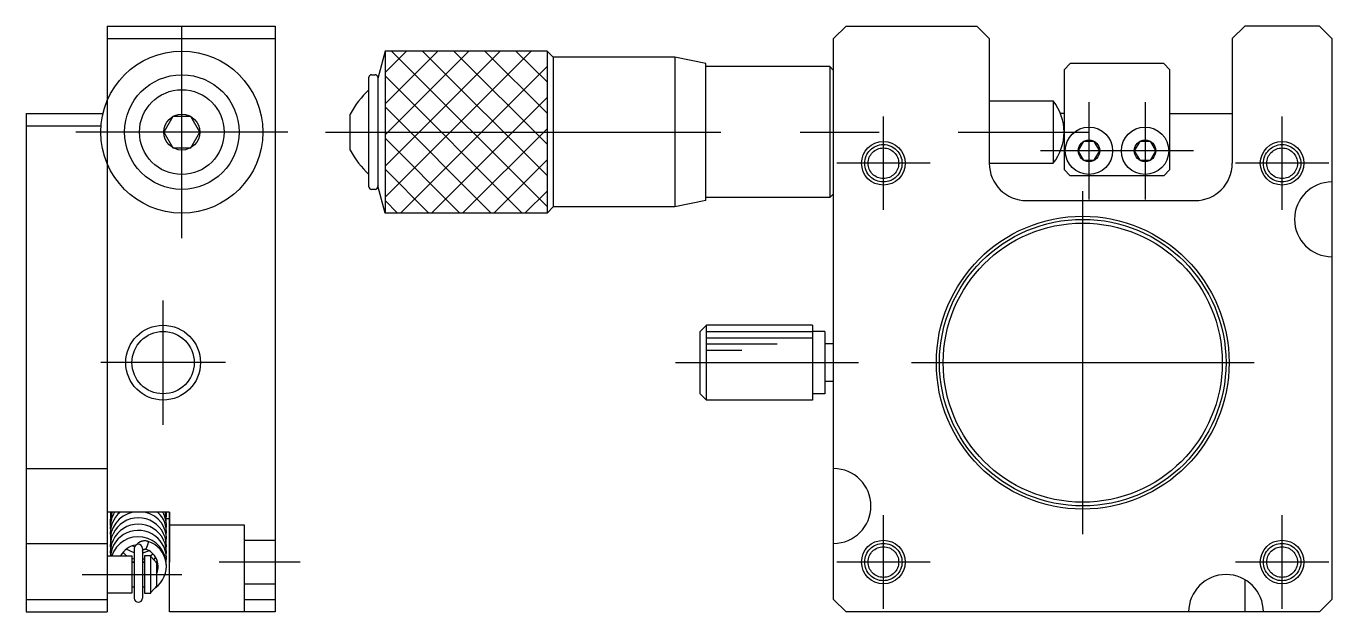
# Model space of a CAD drawing. Extents: x 1 to 261, y 0 to 136.
# Drawn here: x 155.8 to 260.6, y 52.8 to 99.8 of the extents above; entities that cross this region are included whole.
import ezdxf

# ---------------------------------------------------------------- set-up
doc = ezdxf.new("R2010")
doc.units = 0
doc.linetypes.add('CENTER', pattern=[50.8, 31.75, -6.35, 6.35, -6.35])
doc.linetypes.add('DASHED', pattern=[19.05, 12.7, -6.35])
doc.layers.get('0').update_dxf_attribs({"linetype": 'CONTINUOUS'})
doc.layers.add('CENTER', color=1, linetype='CENTER')

msp = doc.modelspace()

# ---------------------------------------------------------------- linework, layer by layer
at = {"color": 7, "linetype": 'CONTINUOUS'}
for p, q in [((162.29, 99.83), (175.79, 99.83)), ((162.29, 99.83), (162.29, 93.83)), ((175.79, 99.83), (175.79, 52.83)), ((220.6, 98.83), (221.6, 99.83)), ((221.6, 99.83), (232.1, 99.83)), ((232.1, 99.83), (233.1, 98.83)), ((253.6, 99.83), (252.6, 98.83)), ((259.6, 99.83), (253.6, 99.83)), ((260.6, 98.83), (259.6, 99.83)), ((162.29, 98.83), (175.79, 98.83)), ((220.6, 53.83), (220.6, 98.83)), ((233.1, 98.83), (233.1, 88.83)), ((252.6, 98.83), (252.6, 88.83)), ((260.6, 98.83), (260.6, 53.83)), ((184.6, 97.83), (184.01, 95.63)), ((197.6, 97.83), (184.6, 97.83)), ((184.6, 97.83), (184.6, 84.83)), ((198.1, 97.33), (197.6, 97.83)), ((197.6, 97.83), (197.6, 84.83)), ((207.85, 97.33), (198.1, 97.33)), ((198.1, 97.33), (198.1, 85.33)), ((210.35, 96.83), (207.85, 97.33)), ((207.85, 97.33), (207.85, 85.33)), ((210.35, 85.83), (210.35, 96.83)), ((220.3, 96.58), (210.35, 96.58)), ((220.6, 96.28), (220.3, 96.58)), ((220.3, 96.58), (220.3, 86.08)), ((239.6, 96.83), (239.1, 96.33)), ((247.1, 96.83), (239.6, 96.83)), ((247.6, 96.33), (247.1, 96.83)), ((183.31, 86.93), (183.31, 95.73)), ((183.51, 95.93), (183.81, 95.93)), ((184.01, 95.73), (184.01, 86.93)), ((239.1, 96.33), (239.1, 88.33)), ((247.6, 88.33), (247.6, 96.33)), ((233.1, 93.83), (238.22, 93.83)), ((238.22, 93.83), (238.22, 88.83)), ((155.79, 92.83), (155.79, 52.83)), ((155.79, 92.83), (161.97, 92.83)), ((167.57, 92.58), (166.85, 91.33)), ((169.01, 92.58), (167.57, 92.58)), ((169.74, 91.33), (169.01, 92.58)), ((181.81, 89.89), (181.81, 92.78)), ((239.1, 92.83), (238.8, 92.83)), ((247.6, 92.83), (252.6, 92.83)), ((155.79, 91.83), (161.81, 91.83)), ((166.85, 91.33), (167.57, 90.08)), ((169.01, 90.08), (169.74, 91.33)), ((240.67, 90.58), (240.23, 89.83)), ((241.53, 90.58), (240.67, 90.58)), ((241.96, 89.83), (241.53, 90.58)), ((245.17, 90.58), (244.73, 89.83)), ((246.03, 90.58), (245.17, 90.58)), ((246.46, 89.83), (246.03, 90.58)), ((167.57, 90.08), (169.01, 90.08)), ((240.23, 89.83), (240.67, 89.09)), ((240.67, 89.09), (241.53, 89.09)), ((241.53, 89.09), (241.96, 89.83)), ((244.73, 89.83), (245.17, 89.09)), ((245.17, 89.09), (246.03, 89.09)), ((246.03, 89.09), (246.46, 89.83)), ((162.29, 88.83), (162.29, 52.83)), ((233.1, 88.83), (238.22, 88.83)), ((239.6, 87.83), (239.1, 88.33)), ((247.6, 88.33), (247.1, 87.83)), ((184.6, 84.83), (184.01, 87.03)), ((247.1, 87.83), (239.6, 87.83)), ((183.81, 86.73), (183.51, 86.73)), ((220.3, 86.08), (210.35, 86.08)), ((220.3, 86.08), (220.6, 86.38)), ((198.1, 85.33), (197.6, 84.83)), ((207.85, 85.33), (198.1, 85.33)), ((210.35, 85.83), (207.85, 85.33)), ((236.1, 85.83), (249.6, 85.83)), ((197.6, 84.83), (184.6, 84.83)), ((210.4, 75.83), (209.9, 75.33)), ((218.9, 75.83), (210.4, 75.83)), ((210.4, 69.83), (210.4, 75.83)), ((218.9, 75.83), (218.9, 69.83)), ((209.9, 70.33), (209.9, 75.33)), ((219.9, 75.33), (218.9, 75.33)), ((219.9, 75.33), (219.9, 70.33)), ((220.6, 74.33), (219.9, 74.33)), ((220.6, 71.33), (219.9, 71.33)), ((210.4, 69.83), (209.9, 70.33)), ((219.9, 70.33), (218.9, 70.33)), ((218.9, 69.83), (210.4, 69.83)), ((155.79, 64.33), (162.29, 64.33)), ((167.29, 60.83), (162.29, 60.83)), ((162.56, 60.83), (162.55, 59.76)), ((162.59, 60.83), (162.55, 59.77)), ((162.66, 60.83), (162.55, 59.76)), ((167.03, 60.05), (166.97, 60.83)), ((167.03, 60.05), (167.05, 60.83)), ((167.03, 60.05), (167.03, 60.83)), ((167.29, 52.83), (167.29, 60.83)), ((167.29, 60.83), (167.29, 59.83)), ((167.04, 60.33), (167.29, 60.33)), ((167.29, 59.83), (173.29, 59.83)), ((167.29, 59.83), (167.29, 56.83)), ((173.29, 59.83), (173.29, 52.83)), ((155.79, 58.33), (162.29, 58.33)), ((164.47, 57.56), (163.83, 57.87)), ((164.5, 58.06), (164.3, 58.12)), ((164.47, 57.93), (164.47, 53.93)), ((164.67, 58.24), (164.65, 58.22)), ((164.67, 58.24), (164.65, 58.22)), ((164.7, 58.27), (164.67, 58.24)), ((164.7, 58.27), (164.67, 58.24)), ((164.73, 58.3), (164.7, 58.27)), ((164.73, 58.3), (164.7, 58.27)), ((164.76, 58.33), (164.73, 58.3)), ((164.76, 58.33), (164.73, 58.3)), ((164.79, 58.36), (164.76, 58.33)), ((164.79, 58.36), (164.76, 58.33)), ((164.83, 58.38), (164.79, 58.36)), ((164.83, 58.38), (164.79, 58.36)), ((164.86, 58.4), (164.83, 58.38)), ((164.86, 58.4), (164.83, 58.38)), ((164.9, 58.42), (164.86, 58.4)), ((164.9, 58.42), (164.86, 58.4)), ((164.93, 58.44), (164.9, 58.42)), ((164.93, 58.44), (164.9, 58.42)), ((164.97, 58.46), (164.93, 58.44)), ((164.97, 58.46), (164.93, 58.44)), ((165.01, 58.48), (164.97, 58.46)), ((165.01, 58.48), (164.97, 58.46)), ((165.05, 58.49), (165.01, 58.48)), ((165.05, 58.49), (165.01, 58.48)), ((165.09, 58.5), (165.05, 58.49)), ((165.09, 58.5), (165.05, 58.49)), ((165.13, 58.51), (165.09, 58.5)), ((165.13, 58.51), (165.09, 58.5)), ((165.12, 57.93), (165.12, 53.93)), ((165.12, 57.71), (165.16, 57.81)), ((165.66, 57.74), (165.12, 57.55)), ((165.17, 58.52), (165.13, 58.51)), ((165.17, 58.52), (165.13, 58.51)), ((165.38, 57.87), (165.16, 57.81)), ((165.16, 57.81), (165.37, 57.87)), ((165.21, 58.53), (165.17, 58.52)), ((165.21, 58.53), (165.17, 58.52)), ((165.25, 58.53), (165.21, 58.53)), ((165.25, 58.53), (165.21, 58.53)), ((165.29, 58.53), (165.25, 58.53)), ((165.29, 58.53), (165.25, 58.53)), ((165.33, 58.53), (165.29, 58.53)), ((165.33, 58.53), (165.29, 58.53)), ((165.37, 58.53), (165.33, 58.53)), ((165.37, 58.53), (165.33, 58.53)), ((165.41, 58.53), (165.37, 58.53)), ((165.41, 58.53), (165.37, 58.53)), ((165.38, 57.87), (165.37, 57.87)), ((165.37, 57.87), (165.37, 57.87)), ((165.38, 57.87), (165.37, 57.87)), ((165.37, 57.87), (165.37, 57.87)), ((165.39, 57.88), (165.38, 57.88)), ((165.38, 57.88), (165.38, 57.87)), ((165.39, 57.88), (165.38, 57.88)), ((165.38, 57.88), (165.38, 57.87)), ((165.4, 57.9), (165.39, 57.89)), ((165.4, 57.9), (165.39, 57.89)), ((165.39, 57.89), (165.39, 57.88)), ((165.39, 57.89), (165.39, 57.88)), ((165.41, 57.91), (165.4, 57.9)), ((165.41, 57.91), (165.4, 57.9)), ((165.45, 58.52), (165.41, 58.53)), ((165.45, 58.52), (165.41, 58.53)), ((165.42, 57.93), (165.41, 57.91)), ((165.42, 57.93), (165.41, 57.91)), ((165.43, 57.94), (165.42, 57.93)), ((165.43, 57.94), (165.42, 57.93)), ((165.44, 57.96), (165.43, 57.94)), ((165.44, 57.96), (165.43, 57.94)), ((165.45, 57.98), (165.44, 57.96)), ((165.45, 57.98), (165.44, 57.96)), ((165.49, 58.51), (165.45, 58.52)), ((165.49, 58.51), (165.45, 58.52)), ((165.46, 58.02), (165.45, 58)), ((165.46, 58.02), (165.45, 58)), ((165.45, 58), (165.45, 57.98)), ((165.45, 58), (165.45, 57.98)), ((165.47, 58.04), (165.46, 58.02)), ((165.47, 58.04), (165.46, 58.02)), ((165.48, 58.06), (165.47, 58.04)), ((165.48, 58.06), (165.47, 58.04)), ((165.49, 58.08), (165.48, 58.06)), ((165.49, 58.08), (165.48, 58.06)), ((165.53, 58.5), (165.49, 58.51)), ((165.53, 58.5), (165.49, 58.51)), ((165.5, 58.11), (165.49, 58.08)), ((165.5, 58.11), (165.49, 58.08)), ((165.51, 58.13), (165.5, 58.11)), ((165.51, 58.13), (165.5, 58.11)), ((165.52, 58.16), (165.51, 58.13)), ((165.52, 58.16), (165.51, 58.13)), ((165.53, 58.18), (165.52, 58.16)), ((165.53, 58.18), (165.52, 58.16)), ((165.57, 58.49), (165.53, 58.5)), ((165.57, 58.49), (165.53, 58.5)), ((165.54, 58.21), (165.53, 58.18)), ((165.54, 58.21), (165.53, 58.18)), ((165.55, 58.26), (165.54, 58.23)), ((165.55, 58.26), (165.54, 58.23)), ((165.54, 58.23), (165.54, 58.21)), ((165.54, 58.23), (165.54, 58.21)), ((165.56, 58.28), (165.55, 58.26)), ((165.56, 58.28), (165.55, 58.26)), ((165.57, 58.33), (165.56, 58.3)), ((165.57, 58.33), (165.56, 58.3)), ((165.56, 58.3), (165.56, 58.28)), ((165.56, 58.3), (165.56, 58.28)), ((165.57, 58.49), (165.58, 58.49)), ((165.58, 58.37), (165.57, 58.35)), ((165.58, 58.37), (165.57, 58.35)), ((165.57, 58.35), (165.57, 58.33)), ((165.57, 58.35), (165.57, 58.33)), ((165.58, 58.49), (165.58, 58.48)), ((165.58, 58.48), (165.58, 58.47)), ((165.58, 58.48), (165.58, 58.47)), ((165.58, 58.47), (165.59, 58.46)), ((165.58, 58.47), (165.59, 58.46)), ((165.59, 58.44), (165.58, 58.42)), ((165.59, 58.44), (165.58, 58.42)), ((165.58, 58.42), (165.58, 58.41)), ((165.58, 58.42), (165.58, 58.41)), ((165.58, 58.41), (165.58, 58.39)), ((165.58, 58.41), (165.58, 58.39)), ((165.58, 58.39), (165.58, 58.37)), ((165.58, 58.39), (165.58, 58.37)), ((165.59, 58.46), (165.59, 58.45)), ((165.59, 58.46), (165.59, 58.45)), ((165.59, 58.45), (165.59, 58.44)), ((165.59, 58.45), (165.59, 58.44)), ((162.29, 57.33), (164.29, 57.33)), ((163.41, 57.33), (163.39, 57.36)), ((163.86, 57.33), (163.57, 57.61)), ((164.29, 57.33), (164.29, 54.33)), ((164.47, 57.06), (164.29, 57.11)), ((164.29, 56.83), (164.47, 56.83)), ((164.47, 56.83), (164.29, 56.83)), ((165.29, 57.08), (165.12, 57.04)), ((165.12, 56.83), (165.29, 56.83)), ((165.29, 56.83), (165.12, 56.83)), ((165.29, 57.33), (165.29, 54.33)), ((165.79, 57.33), (165.29, 57.33)), ((165.98, 57.49), (165.79, 57.32)), ((165.79, 54.33), (165.79, 57.33)), ((165.79, 57.28), (165.79, 57.33)), ((165.79, 57.28), (166.29, 56.75)), ((166.18, 57.23), (166.03, 57.03)), ((166.31, 56.98), (166.23, 56.81)), ((166.29, 54.92), (166.29, 56.75)), ((166.37, 56.72), (166.29, 56.44)), ((164.29, 54.83), (164.47, 54.83)), ((165.12, 54.83), (165.29, 54.83)), ((165.79, 54.39), (166.29, 54.92)), ((253.6, 55.43), (253.6, 52.83)), ((155.79, 53.83), (162.29, 53.83)), ((164.29, 54.33), (162.29, 54.33)), ((165.29, 54.33), (165.79, 54.33)), ((173.29, 53.83), (175.79, 53.83)), ((221.6, 52.83), (220.6, 53.83)), ((260.6, 53.83), (259.6, 52.83)), ((155.79, 52.83), (162.29, 52.83)), ((175.79, 52.83), (167.29, 52.83)), ((259.6, 52.83), (221.6, 52.83))]:
    msp.add_line(p, q, dxfattribs=at)
at = {"color": 3, "linetype": 'CONTINUOUS'}
for p, q in [((184.6, 96.1), (186.33, 97.83)), ((184.6, 93.6), (188.83, 97.83)), ((184.6, 91.1), (191.33, 97.83)), ((184.6, 88.6), (193.83, 97.83)), ((184.6, 86.1), (196.33, 97.83)), ((185.11, 97.83), (197.6, 85.35)), ((187.61, 97.83), (197.6, 87.85)), ((190.11, 97.83), (197.6, 90.35)), ((192.61, 97.83), (197.6, 92.85)), ((195.11, 97.83), (197.6, 95.35)), ((185.83, 84.83), (197.6, 96.6)), ((184.6, 95.85), (195.61, 84.83)), ((184.6, 93.35), (193.11, 84.83)), ((188.33, 84.83), (197.6, 94.1)), ((190.83, 84.83), (197.6, 91.6)), ((184.6, 90.85), (190.61, 84.83)), ((193.33, 84.83), (197.6, 89.1)), ((184.6, 88.35), (188.11, 84.83)), ((195.83, 84.83), (197.6, 86.6)), ((184.6, 85.85), (185.61, 84.83)), ((210.4, 75.33), (218.9, 75.33)), ((210.4, 74.83), (218.9, 74.83)), ((210.4, 74.33), (216.06, 74.33)), ((210.4, 73.83), (213.23, 73.83))]:
    msp.add_line(p, q, dxfattribs=at)
at = {"color": 3, "linetype": 'DASHED'}
for p, q in [((162.29, 93.83), (162.29, 88.83)), ((173.29, 58.58), (175.79, 58.58)), ((173.29, 55.08), (175.79, 55.08))]:
    msp.add_line(p, q, dxfattribs=at)
at = {"color": 7, "linetype": 'CONTINUOUS'}
for centre, radius in [((168.29, 91.33), 6.5), ((168.29, 91.33), 4.6), ((168.29, 91.33), 3.4), ((168.29, 91.33), 1.44), ((241.1, 89.83), 1.9), ((245.6, 89.83), 1.9), ((224.6, 88.83), 1.75), ((241.1, 89.83), 0.866), ((245.6, 89.83), 0.866), ((256.6, 88.83), 1.75), ((240.6, 72.83), 11.75), ((240.6, 72.83), 11.5), ((240.6, 72.83), 11.2), ((166.79, 72.83), 3), ((166.79, 72.83), 2.5), ((224.6, 56.83), 1.75), ((256.6, 56.83), 1.75)]:
    msp.add_circle(centre, radius, dxfattribs=at)
at = {"color": 3, "linetype": 'DASHED'}
for centre, radius in [((224.6, 88.83), 1.5), ((256.6, 88.83), 1.5), ((224.6, 88.83), 1.23), ((256.6, 88.83), 1.23), ((224.6, 56.83), 1.5), ((224.6, 56.83), 1.23), ((256.6, 56.83), 1.5), ((256.6, 56.83), 1.23)]:
    msp.add_circle(centre, radius, dxfattribs=at)
at = {"color": 7, "linetype": 'CONTINUOUS'}
for centre, radius, start, end in [((183.51, 95.73), 0.2, 90, 180), ((183.81, 95.73), 0.2, 359.1472, 89.9955), ((188.43, 89.25), 7.5, 133.0651, 151.9855), ((235.1, 91.33), 4, 321.3178, 38.6822), ((188.43, 93.41), 7.5, 208.0145, 226.9349), ((236.1, 88.83), 3, 180, 270), ((249.6, 88.83), 3, 270, 360), ((260.6, 84.33), 3, 90, 270), ((183.51, 86.93), 0.2, 180, 270), ((183.81, 86.93), 0.2, 270, 360), ((220.6, 61.33), 3, 270, 90), ((164.78, 59.64), 2.23, 147.5442, 186.5641), ((164.79, 59.13), 2.24, 130.4523, 186.6673), ((164.81, 58.62), 2.26, 101.4665, 186.0832), ((164.91, 58.73), 2.14, 351.7585, 78.8829), ((164.96, 59.26), 2.09, 352.7542, 48.9133), ((164.98, 59.77), 2.07, 352.8756, 31.0388), ((164.8, 58.13), 2.25, 353.5832, 186.4215), ((164.8, 57.62), 2.25, 353.6011, 186.5937), ((164.8, 57.12), 2.25, 353.579, 174.6082), ((164.8, 56.62), 2.24, 359.4794, 161.582), ((164.83, 56.57), 1.64, 97.5295, 152.2175), ((164.8, 57.93), 0.325, 0, 180), ((164.93, 56.47), 1.46, 338.2872, 72.765), ((164.95, 56.49), 2.1, 304.8438, 72.5503), ((252.1, 52.83), 3, 0, 180), ((164.8, 53.93), 0.325, 180, 0)]:
    msp.add_arc(centre, radius, start, end, dxfattribs=at)
at = {"layer": 'CENTER', "color": 1, "linetype": 'CENTER'}
for p, q in [((168.29, 82.83), (168.29, 99.83)), ((241.1, 93.73), (241.1, 85.93)), ((245.6, 93.73), (245.6, 85.93)), ((224.6, 85.08), (224.6, 92.58)), ((256.6, 85.08), (256.6, 92.58)), ((176.79, 91.33), (159.79, 91.33)), ((179.81, 91.33), (241.1, 91.33)), ((249.5, 89.83), (237.2, 89.83)), ((228.35, 88.83), (220.85, 88.83)), ((260.35, 88.83), (252.85, 88.83)), ((240.6, 59.08), (240.6, 86.58)), ((166.79, 67.83), (166.79, 77.83)), ((171.79, 72.83), (161.79, 72.83)), ((207.9, 72.83), (222.6, 72.83)), ((226.85, 72.83), (254.35, 72.83)), ((224.6, 53.08), (224.6, 60.58)), ((256.6, 53.08), (256.6, 60.58)), ((177.79, 56.83), (171.29, 56.83)), ((228.35, 56.83), (220.85, 56.83)), ((260.35, 56.83), (252.85, 56.83)), ((160.29, 55.83), (168.29, 55.83)), ((160.29, 55.83), (168.29, 55.83))]:
    msp.add_line(p, q, dxfattribs=at)

doc.saveas('drawing.dxf')
